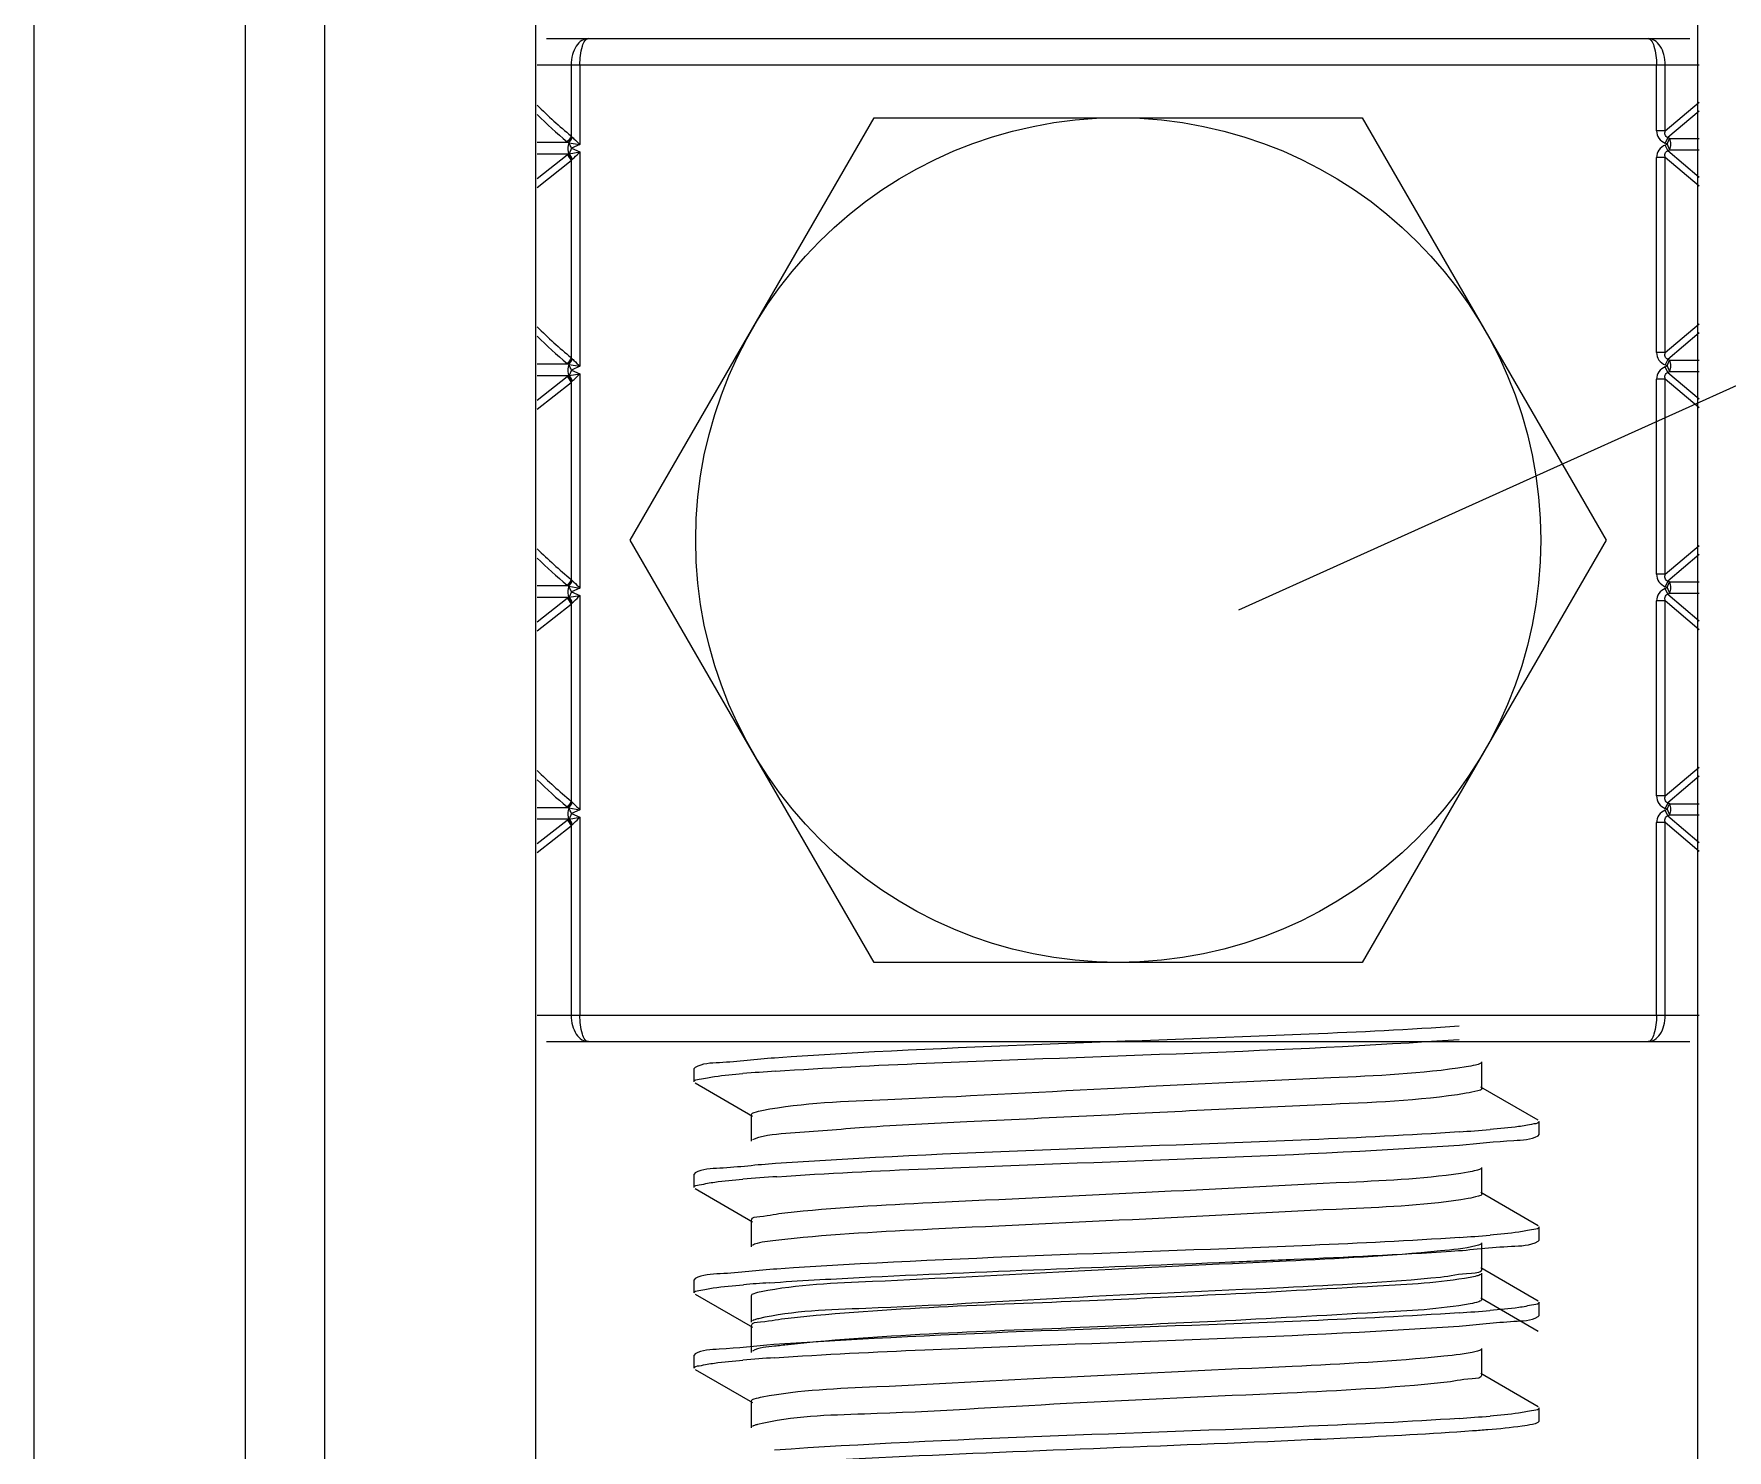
# Model space of a CAD drawing. Extents: x 27938 to 1507990, y 110129 to 923079.
# Drawn here: x 526204 to 526585.8, y 380897.3 to 381216.8 of the extents above; entities that cross this region are included whole.
import ezdxf

# ---------------------------------------------------------------- set-up
doc = ezdxf.new("R2010")
doc.units = 0
doc.header["$LTSCALE"] = 1000
doc.header["$MEASUREMENT"] = 0
doc.styles.get("Standard").update_dxf_attribs({"font": 'gbenor.shx', "bigfont": 'gbcbig.shx'})
doc.dimstyles.get("Standard").update_dxf_attribs({"dimtxt": 0.18, "dimasz": 0.18, "dimexe": 0.18, "dimexo": 0.0625, "dimgap": 0.09, "dimtad": 0, "dimtih": 1, "dimtoh": 1, "dimdec": 4, "dimzin": 0, "dimdsep": 46, "dimtxsty": 'Standard', "dimcen": 0.09, "dimadec": 0, "dimazin": 0, "dimtfac": 1, "dimtdec": 4, "dimtofl": 0, "dimtmove": 0, "dimatfit": 3, "dimfxl": 1, "dimtolj": 1, "dimtzin": 0, "dimarcsym": 0})

msp = doc.modelspace()

# ---------------------------------------------------------------- linework, layer by layer
at = {"linetype": 'Continuous'}
for p, q in [((526204.03, 383675.04), (526204.03, 378934.02)), ((526251.66, 383675.04), (526251.66, 378934.02)), ((526269.52, 383675.04), (526269.52, 378934.02)), ((526317.14, 383675.04), (526317.14, 378934.02)), ((526579.08, 383675.04), (526579.08, 378934.02)), ((526319.61, 381215.7), (526577.37, 381215.7)), ((526317.52, 381209.75), (526579.46, 381209.75)), ((526325.15, 381209.75), (526325.15, 381193.75)), ((526327.13, 381209.75), (526327.13, 381191.79)), ((526569.85, 381194.9), (526569.85, 381209.75)), ((526571.83, 381194.9), (526571.83, 381209.75)), ((526571.83, 381194.9), (526579.46, 381201.38)), ((526338.5, 381102.59), (526393.5, 381197.84)), ((526393.5, 381197.84), (526503.48, 381197.84)), ((526503.48, 381197.84), (526558.48, 381102.59)), ((526579.46, 381199.36), (526572.38, 381193.35)), ((526325.31, 381193.55), (526325.15, 381193.75)), ((526325.39, 381193.49), (526325.31, 381193.55)), ((526571.83, 381194.9), (526569.85, 381194.9)), ((526572.38, 381193.35), (526571.79, 381192.09)), ((526572.8, 381193.15), (526572.38, 381193.35)), ((526324.52, 381192.25), (526317.52, 381192.25)), ((526324.48, 381189.64), (526317.52, 381189.66)), ((526317.52, 381184.17), (526324.23, 381189.48)), ((526324.48, 381189.64), (526324.64, 381189.68)), ((526324.64, 381192.23), (526324.52, 381192.25)), ((526324.64, 381189.68), (526324.68, 381189.7)), ((526324.67, 381192.21), (526327.13, 381191.79)), ((526325.22, 381190.95), (526324.68, 381189.7)), ((526324.68, 381189.7), (526327.13, 381190.12)), ((526327.13, 381191.79), (526325.22, 381190.95)), ((526325.22, 381190.95), (526327.13, 381190.12)), ((526327.13, 381190.12), (526327.13, 381141.78)), ((526572.21, 381191.89), (526571.79, 381192.09)), ((526571.79, 381191.69), (526572.21, 381191.89)), ((526572.38, 381190.43), (526571.79, 381191.69)), ((526572.21, 381191.89), (526572.8, 381193.15)), ((526572.21, 381191.89), (526572.8, 381190.63)), ((526572.38, 381190.43), (526572.8, 381190.63)), ((526572.38, 381190.43), (526579.46, 381184.42)), ((526572.8, 381193.15), (526579.46, 381193.15)), ((526572.8, 381190.63), (526579.46, 381190.62)), ((526317.52, 381182.13), (526325.15, 381188.17)), ((526325.15, 381188.17), (526325.29, 381188.33)), ((526325.15, 381188.17), (526325.15, 381143.74)), ((526325.29, 381188.33), (526325.37, 381188.41)), ((526325.37, 381188.41), (526325.42, 381188.45)), ((526571.83, 381188.88), (526569.85, 381188.88)), ((526569.85, 381144.89), (526569.85, 381188.88)), ((526571.83, 381144.89), (526571.83, 381188.88)), ((526579.46, 381182.4), (526571.83, 381188.88)), ((526571.83, 381144.89), (526579.46, 381151.37)), ((526579.46, 381149.35), (526572.38, 381143.34)), ((526325.31, 381143.55), (526325.15, 381143.74)), ((526571.83, 381144.89), (526569.85, 381144.89)), ((526324.52, 381142.25), (526317.52, 381142.25)), ((526324.64, 381142.22), (526324.52, 381142.25)), ((526324.67, 381142.2), (526327.13, 381141.78)), ((526325.22, 381140.95), (526324.68, 381139.69)), ((526324.68, 381139.69), (526327.13, 381140.12)), ((526327.13, 381141.78), (526325.22, 381140.95)), ((526325.22, 381140.95), (526327.13, 381140.12)), ((526325.39, 381143.48), (526325.31, 381143.55)), ((526327.13, 381140.12), (526327.13, 381091.77)), ((526572.38, 381143.34), (526571.79, 381142.08)), ((526572.21, 381141.88), (526571.79, 381142.08)), ((526571.79, 381141.68), (526572.21, 381141.88)), ((526572.38, 381140.42), (526571.79, 381141.68)), ((526572.21, 381141.88), (526572.8, 381143.15)), ((526572.21, 381141.88), (526572.8, 381140.62)), ((526572.8, 381143.15), (526572.38, 381143.34)), ((526572.38, 381140.42), (526572.8, 381140.62)), ((526572.38, 381140.42), (526579.46, 381134.41)), ((526572.8, 381143.15), (526579.46, 381143.14)), ((526572.8, 381140.62), (526579.46, 381140.62)), ((526324.48, 381139.64), (526317.52, 381139.66)), ((526317.52, 381134.16), (526324.23, 381139.47)), ((526317.52, 381132.13), (526325.15, 381138.16)), ((526324.48, 381139.64), (526324.64, 381139.67)), ((526324.64, 381139.67), (526324.68, 381139.69)), ((526325.15, 381138.16), (526325.29, 381138.33)), ((526325.15, 381138.16), (526325.15, 381093.73)), ((526325.29, 381138.33), (526325.37, 381138.4)), ((526325.37, 381138.4), (526325.42, 381138.44)), ((526571.83, 381138.87), (526569.85, 381138.87)), ((526569.85, 381094.89), (526569.85, 381138.87)), ((526571.83, 381094.89), (526571.83, 381138.87)), ((526579.46, 381132.39), (526571.83, 381138.87)), ((526393.5, 381007.34), (526338.5, 381102.59)), ((526558.48, 381102.59), (526503.48, 381007.34)), ((526571.83, 381094.89), (526579.46, 381101.36)), ((526579.46, 381099.34), (526572.38, 381093.34)), ((526571.83, 381094.89), (526569.85, 381094.89)), ((526324.52, 381092.24), (526317.52, 381092.24)), ((526324.64, 381092.21), (526324.52, 381092.24)), ((526324.67, 381092.19), (526327.13, 381091.77)), ((526325.22, 381090.94), (526324.68, 381089.69)), ((526325.31, 381093.54), (526325.15, 381093.73)), ((526327.13, 381091.77), (526325.22, 381090.94)), ((526325.22, 381090.94), (526327.13, 381090.11)), ((526325.39, 381093.47), (526325.31, 381093.54)), ((526572.38, 381093.34), (526571.79, 381092.07)), ((526572.21, 381091.87), (526571.79, 381092.07)), ((526571.79, 381091.68), (526572.21, 381091.87)), ((526572.38, 381090.41), (526571.79, 381091.68)), ((526572.21, 381091.87), (526572.8, 381093.14)), ((526572.21, 381091.87), (526572.8, 381090.61)), ((526572.8, 381093.14), (526572.38, 381093.34)), ((526572.38, 381090.41), (526572.8, 381090.61)), ((526572.38, 381090.41), (526579.46, 381084.4)), ((526572.8, 381093.14), (526579.46, 381093.14)), ((526572.8, 381090.61), (526579.46, 381090.61)), ((526324.48, 381089.63), (526317.52, 381089.65)), ((526317.52, 381084.16), (526324.23, 381089.46)), ((526317.52, 381082.12), (526325.15, 381088.15)), ((526324.48, 381089.63), (526324.64, 381089.67)), ((526324.64, 381089.67), (526324.68, 381089.69)), ((526324.68, 381089.69), (526327.13, 381090.11)), ((526325.15, 381088.15), (526325.29, 381088.32)), ((526325.15, 381088.15), (526325.15, 381043.73)), ((526325.29, 381088.32), (526325.37, 381088.39)), ((526325.37, 381088.39), (526325.42, 381088.43)), ((526327.13, 381090.11), (526327.13, 381041.77)), ((526571.83, 381088.86), (526569.85, 381088.86)), ((526569.85, 381044.88), (526569.85, 381088.86)), ((526571.83, 381044.88), (526571.83, 381088.86)), ((526579.46, 381082.38), (526571.83, 381088.86)), ((526571.83, 381044.88), (526579.46, 381051.36)), ((526579.46, 381049.34), (526572.38, 381043.33)), ((526571.83, 381044.88), (526569.85, 381044.88)), ((526324.52, 381042.23), (526317.52, 381042.23)), ((526324.64, 381042.2), (526324.52, 381042.23)), ((526324.67, 381042.19), (526327.13, 381041.77)), ((526325.22, 381040.93), (526324.68, 381039.68)), ((526325.31, 381043.53), (526325.15, 381043.73)), ((526327.13, 381041.77), (526325.22, 381040.93)), ((526325.22, 381040.93), (526327.13, 381040.1)), ((526325.39, 381043.47), (526325.31, 381043.53)), ((526572.38, 381043.33), (526571.79, 381042.07)), ((526572.21, 381041.87), (526571.79, 381042.07)), ((526571.79, 381041.67), (526572.21, 381041.87)), ((526572.38, 381040.41), (526571.79, 381041.67)), ((526572.21, 381041.87), (526572.8, 381043.13)), ((526572.21, 381041.87), (526572.8, 381040.6)), ((526572.8, 381043.13), (526572.38, 381043.33)), ((526572.38, 381040.41), (526572.8, 381040.6)), ((526572.8, 381043.13), (526579.46, 381043.13)), ((526572.8, 381040.6), (526579.46, 381040.6)), ((526324.48, 381039.62), (526317.52, 381039.64)), ((526317.52, 381034.15), (526324.23, 381039.46)), ((526317.52, 381032.11), (526325.15, 381038.15)), ((526324.48, 381039.62), (526324.64, 381039.66)), ((526324.64, 381039.66), (526324.68, 381039.68)), ((526324.68, 381039.68), (526327.13, 381040.1)), ((526325.15, 381038.15), (526325.29, 381038.31)), ((526325.15, 381038.15), (526325.15, 380995.43)), ((526325.29, 381038.31), (526325.37, 381038.38)), ((526325.37, 381038.38), (526325.42, 381038.43)), ((526327.13, 381040.1), (526327.13, 380995.43)), ((526571.83, 381038.86), (526569.85, 381038.86)), ((526569.85, 380995.43), (526569.85, 381038.86)), ((526571.83, 380995.43), (526571.83, 381038.86)), ((526579.46, 381032.38), (526571.83, 381038.86)), ((526572.38, 381040.41), (526579.46, 381034.39)), ((526503.48, 381007.34), (526393.5, 381007.34)), ((526317.52, 380995.43), (526579.46, 380995.43)), ((526319.61, 380989.48), (526577.37, 380989.48)), ((526353.09, 380983.66), (526352.86, 380983.4)), ((526352.86, 380980.42), (526352.86, 380983.4)), ((526352.86, 380980.42), (526352.86, 380983.4)), ((526530.47, 380978.93), (526530.47, 380984.89)), ((526353.09, 380980.16), (526366.01, 380972.68)), ((526543.14, 380971.75), (526530.21, 380979.23)), ((526365.75, 380972.98), (526365.75, 380967.03)), ((526543.14, 380968.25), (526543.36, 380968.52)), ((526543.36, 380968.52), (526543.36, 380971.49)), ((526543.36, 380968.52), (526543.36, 380971.49)), ((526366.43, 380967.51), (526366.01, 380967.33)), ((526530.47, 380955.12), (526530.47, 380961.07)), ((526353.09, 380959.85), (526352.86, 380959.59)), ((526352.86, 380956.61), (526352.86, 380959.59)), ((526352.86, 380956.61), (526352.86, 380959.59)), ((526353.09, 380956.35), (526366.01, 380948.87)), ((526543.14, 380947.94), (526530.21, 380955.42)), ((526365.75, 380949.17), (526365.75, 380943.21)), ((526543.36, 380944.7), (526543.36, 380947.68)), ((526543.36, 380944.7), (526543.36, 380947.68)), ((526530.47, 380938.13), (526530.47, 380944.08)), ((526543.14, 380944.44), (526543.36, 380944.7)), ((526543.14, 380930.95), (526530.21, 380938.43)), ((526353.09, 380936.03), (526352.86, 380935.77)), ((526352.86, 380932.8), (526352.86, 380935.77)), ((526352.86, 380932.8), (526352.86, 380935.77)), ((526530.47, 380931.31), (526530.47, 380937.26)), ((526353.09, 380932.54), (526366.01, 380925.05)), ((526365.75, 380932.17), (526365.75, 380926.22)), ((526543.14, 380924.13), (526530.21, 380931.61)), ((526543.36, 380927.71), (526543.36, 380930.68)), ((526543.36, 380927.71), (526543.36, 380930.68)), ((526543.14, 380927.45), (526543.36, 380927.71)), ((526365.75, 380925.35), (526365.75, 380919.4)), ((526353.09, 380919.04), (526352.86, 380918.78)), ((526352.86, 380915.8), (526352.86, 380918.78)), ((526352.86, 380915.8), (526352.86, 380918.78)), ((526530.47, 380914.31), (526530.47, 380920.27)), ((526353.09, 380915.54), (526366.01, 380908.06)), ((526543.14, 380907.13), (526530.21, 380914.62)), ((526365.75, 380908.36), (526365.75, 380902.41)), ((526543.14, 380903.63), (526543.36, 380903.9)), ((526543.36, 380903.9), (526543.36, 380906.87)), ((526543.36, 380903.9), (526543.36, 380906.87))]:
    msp.add_line(p, q, dxfattribs=at)
msp.add_circle((526448.49, 381102.59), 95.25, dxfattribs=at)
for centre, radius, start, end in [((526391.08, 381274.19), 104.01, 224.9882, 230.6634), ((526391.57, 381273.23), 105.17, 225.2411, 230.1872), ((526325.42, 381193.87), 1.85, 230.2237, 240.9585), ((526325.39, 381188.02), 1.86, 119.1442, 128.3025), ((526391.08, 381224.19), 104.01, 224.9882, 230.6634), ((526391.57, 381223.23), 105.17, 225.2411, 230.1872), ((526325.42, 381143.87), 1.85, 230.2237, 240.9585), ((526325.39, 381138.01), 1.86, 119.1442, 128.3025), ((526391.08, 381174.18), 104.01, 224.9882, 230.6634), ((526391.57, 381173.22), 105.17, 225.2411, 230.1872), ((526325.42, 381093.86), 1.85, 230.2237, 240.9585), ((526325.39, 381088), 1.86, 119.1442, 128.3025), ((526391.08, 381124.17), 104.01, 224.9882, 230.6634), ((526391.57, 381123.21), 105.17, 225.2411, 230.1872), ((526325.42, 381043.85), 1.85, 230.2237, 240.9585), ((526325.39, 381037.99), 1.86, 119.1442, 128.3025), ((526398.71, 380567.88), 415.84, 93.7876, 94.8061), ((526497.98, 381378.18), 409.97, 273.8296, 274.8033), ((526399.12, 380538.93), 420.99, 93.7545, 94.8055), ((526498.06, 381353.41), 409.01, 273.8359, 274.8035), ((526396.85, 380543.57), 392.45, 93.9506, 94.8036), ((526498.02, 381336.87), 409.46, 273.8329, 274.8033), ((526398.38, 380507.41), 411.68, 93.8155, 94.8057), ((526497.97, 381313.66), 410.07, 273.8289, 274.8033)]:
    msp.add_arc(centre, radius, start, end, dxfattribs=at)
for points, knots in [([(526329.04, 381215.7), (526328.53, 381215.7), (526327.42, 381215.34), (526326.16, 381213.97), (526325.34, 381212.03), (526325.15, 381210.53), (526325.15, 381209.75)], [0, 0, 0, 0, 0.195972, 0.42512, 0.697797, 1, 1, 1, 1]), ([(526327.13, 381209.75), (526327.13, 381211.18), (526327.34, 381213.12), (526328.1, 381215.15), (526328.76, 381215.7), (526329.04, 381215.7)], [0, 0, 0, 0, 0.657525, 0.871922, 1, 1, 1, 1]), ([(526567.94, 381215.7), (526568.22, 381215.7), (526568.88, 381215.15), (526569.64, 381213.12), (526569.85, 381211.18), (526569.85, 381209.75)], [0, 0, 0, 0, 0.128078, 0.342475, 1, 1, 1, 1]), ([(526571.83, 381209.75), (526571.83, 381210.53), (526571.64, 381212.03), (526570.82, 381213.97), (526569.56, 381215.34), (526568.45, 381215.7), (526567.94, 381215.7)], [0, 0, 0, 0, 0.302203, 0.57488, 0.804028, 1, 1, 1, 1]), ([(526325.39, 381193.49), (526325.52, 381193.36), (526326.12, 381192.81), (526326.69, 381192.23), (526327.13, 381191.79)], [0, 0, 0, 0, 0.225254, 1, 1, 1, 1]), ([(526569.85, 381194.9), (526569.85, 381194.31), (526570.26, 381193.09), (526571.25, 381192.34), (526571.79, 381192.09)], [0, 0, 0, 0, 0.499355, 1, 1, 1, 1]), ([(526572.38, 381193.35), (526572.1, 381193.44), (526571.63, 381194), (526571.77, 381194.61), (526571.83, 381194.9)], [0, 0, 0, 0, 0.502447, 1, 1, 1, 1]), ([(526324.66, 381192.25), (526324.57, 381192.06), (526324.3, 381191.23), (526324.35, 381190.28), (526324.64, 381189.68)], [0, 0, 0, 0, 0.236634, 1, 1, 1, 1]), ([(526325.22, 381190.95), (526325.17, 381191.08), (526324.99, 381191.51), (526324.76, 381191.92), (526324.66, 381192.25)], [0, 0, 0, 0, 0.285481, 1, 1, 1, 1]), ([(526325.42, 381188.45), (526325.55, 381188.57), (526326.13, 381189.12), (526326.7, 381189.68), (526327.13, 381190.12)], [0, 0, 0, 0, 0.226794, 1, 1, 1, 1]), ([(526571.79, 381191.69), (526571.25, 381191.44), (526570.26, 381190.68), (526569.85, 381189.47), (526569.85, 381188.88)], [0, 0, 0, 0, 0.500643, 1, 1, 1, 1]), ([(526571.83, 381188.88), (526571.77, 381189.16), (526571.63, 381189.78), (526572.1, 381190.34), (526572.38, 381190.43)], [0, 0, 0, 0, 0.49632, 1, 1, 1, 1]), ([(526572.8, 381190.63), (526572.99, 381191.01), (526573.11, 381191.89), (526572.99, 381192.76), (526572.8, 381193.15)], [0, 0, 0, 0, 0.500048, 1, 1, 1, 1]), ([(526569.85, 381144.89), (526569.85, 381144.3), (526570.26, 381143.09), (526571.25, 381142.33), (526571.79, 381142.08)], [0, 0, 0, 0, 0.499355, 1, 1, 1, 1]), ([(526572.38, 381143.34), (526572.1, 381143.43), (526571.63, 381143.99), (526571.77, 381144.61), (526571.83, 381144.89)], [0, 0, 0, 0, 0.502447, 1, 1, 1, 1]), ([(526324.66, 381142.24), (526324.57, 381142.05), (526324.3, 381141.23), (526324.35, 381140.27), (526324.64, 381139.67)], [0, 0, 0, 0, 0.236634, 1, 1, 1, 1]), ([(526325.22, 381140.95), (526325.17, 381141.07), (526324.99, 381141.5), (526324.76, 381141.92), (526324.66, 381142.24)], [0, 0, 0, 0, 0.285481, 1, 1, 1, 1]), ([(526325.39, 381143.48), (526325.52, 381143.36), (526326.12, 381142.8), (526326.69, 381142.23), (526327.13, 381141.78)], [0, 0, 0, 0, 0.225254, 1, 1, 1, 1]), ([(526325.42, 381138.44), (526325.55, 381138.56), (526326.13, 381139.11), (526326.7, 381139.68), (526327.13, 381140.12)], [0, 0, 0, 0, 0.226794, 1, 1, 1, 1]), ([(526571.79, 381141.68), (526571.25, 381141.43), (526570.26, 381140.68), (526569.85, 381139.46), (526569.85, 381138.87)], [0, 0, 0, 0, 0.500643, 1, 1, 1, 1]), ([(526571.83, 381138.87), (526571.77, 381139.16), (526571.63, 381139.77), (526572.1, 381140.33), (526572.38, 381140.42)], [0, 0, 0, 0, 0.49632, 1, 1, 1, 1]), ([(526572.8, 381140.62), (526572.99, 381141.01), (526573.11, 381141.88), (526572.99, 381142.76), (526572.8, 381143.15)], [0, 0, 0, 0, 0.500048, 1, 1, 1, 1]), ([(526569.85, 381094.89), (526569.85, 381094.29), (526570.26, 381093.08), (526571.25, 381092.33), (526571.79, 381092.07)], [0, 0, 0, 0, 0.499355, 1, 1, 1, 1]), ([(526572.38, 381093.34), (526572.1, 381093.42), (526571.63, 381093.98), (526571.77, 381094.6), (526571.83, 381094.89)], [0, 0, 0, 0, 0.502447, 1, 1, 1, 1]), ([(526324.66, 381092.23), (526324.57, 381092.05), (526324.3, 381091.22), (526324.35, 381090.27), (526324.64, 381089.67)], [0, 0, 0, 0, 0.236634, 1, 1, 1, 1]), ([(526325.22, 381090.94), (526325.17, 381091.06), (526324.99, 381091.49), (526324.76, 381091.91), (526324.66, 381092.23)], [0, 0, 0, 0, 0.285481, 1, 1, 1, 1]), ([(526325.39, 381093.47), (526325.52, 381093.35), (526326.12, 381092.8), (526326.69, 381092.22), (526327.13, 381091.77)], [0, 0, 0, 0, 0.225254, 1, 1, 1, 1]), ([(526571.79, 381091.68), (526571.25, 381091.42), (526570.26, 381090.67), (526569.85, 381089.46), (526569.85, 381088.86)], [0, 0, 0, 0, 0.500643, 1, 1, 1, 1]), ([(526571.83, 381088.86), (526571.77, 381089.15), (526571.63, 381089.76), (526572.1, 381090.33), (526572.38, 381090.41)], [0, 0, 0, 0, 0.49632, 1, 1, 1, 1]), ([(526572.8, 381090.61), (526572.99, 381091), (526573.11, 381091.87), (526572.99, 381092.75), (526572.8, 381093.14)], [0, 0, 0, 0, 0.500048, 1, 1, 1, 1]), ([(526325.42, 381088.43), (526325.55, 381088.56), (526326.13, 381089.1), (526326.7, 381089.67), (526327.13, 381090.11)], [0, 0, 0, 0, 0.226794, 1, 1, 1, 1]), ([(526569.85, 381044.88), (526569.85, 381044.29), (526570.26, 381043.07), (526571.25, 381042.32), (526571.79, 381042.07)], [0, 0, 0, 0, 0.499355, 1, 1, 1, 1]), ([(526572.38, 381043.33), (526572.1, 381043.41), (526571.63, 381043.98), (526571.77, 381044.59), (526571.83, 381044.88)], [0, 0, 0, 0, 0.502447, 1, 1, 1, 1]), ([(526324.66, 381042.23), (526324.57, 381042.04), (526324.3, 381041.21), (526324.35, 381040.26), (526324.64, 381039.66)], [0, 0, 0, 0, 0.236634, 1, 1, 1, 1]), ([(526325.22, 381040.93), (526325.17, 381041.06), (526324.99, 381041.49), (526324.76, 381041.9), (526324.66, 381042.23)], [0, 0, 0, 0, 0.285481, 1, 1, 1, 1]), ([(526325.39, 381043.47), (526325.52, 381043.34), (526326.12, 381042.79), (526326.69, 381042.21), (526327.13, 381041.77)], [0, 0, 0, 0, 0.225254, 1, 1, 1, 1]), ([(526571.79, 381041.67), (526571.25, 381041.42), (526570.26, 381040.66), (526569.85, 381039.45), (526569.85, 381038.86)], [0, 0, 0, 0, 0.500643, 1, 1, 1, 1]), ([(526572.8, 381040.6), (526572.99, 381040.99), (526573.11, 381041.87), (526572.99, 381042.74), (526572.8, 381043.13)], [0, 0, 0, 0, 0.500048, 1, 1, 1, 1]), ([(526325.42, 381038.43), (526325.55, 381038.55), (526326.13, 381039.1), (526326.7, 381039.66), (526327.13, 381040.1)], [0, 0, 0, 0, 0.226794, 1, 1, 1, 1]), ([(526571.83, 381038.86), (526571.77, 381039.14), (526571.63, 381039.76), (526572.1, 381040.32), (526572.38, 381040.41)], [0, 0, 0, 0, 0.49632, 1, 1, 1, 1]), ([(526325.15, 380995.43), (526325.15, 380994.65), (526325.34, 380993.15), (526326.16, 380991.21), (526327.42, 380989.84), (526328.53, 380989.48), (526329.04, 380989.48)], [0, 0, 0, 0, 0.302203, 0.57488, 0.804028, 1, 1, 1, 1]), ([(526329.04, 380989.48), (526328.76, 380989.48), (526328.1, 380990.03), (526327.34, 380992.06), (526327.13, 380994), (526327.13, 380995.43)], [0, 0, 0, 0, 0.128078, 0.342475, 1, 1, 1, 1]), ([(526569.85, 380995.43), (526569.85, 380994), (526569.64, 380992.06), (526568.88, 380990.03), (526568.22, 380989.48), (526567.94, 380989.48)], [0, 0, 0, 0, 0.657525, 0.871922, 1, 1, 1, 1]), ([(526567.94, 380989.48), (526568.45, 380989.48), (526569.56, 380989.84), (526570.82, 380991.21), (526571.64, 380993.15), (526571.83, 380994.65), (526571.83, 380995.43)], [0, 0, 0, 0, 0.195972, 0.42512, 0.697797, 1, 1, 1, 1]), ([(526525.36, 380992.94), (526514.1, 380992.17), (526462.64, 380989.69), (526411.13, 380988.5), (526371, 380985.78)], [0, 0, 0, 0, 0.219101, 1, 1, 1, 1]), ([(526371.24, 380982.82), (526382.54, 380983.58), (526433.91, 380986.05), (526485.35, 380987.24), (526525.36, 380989.96)], [0, 0, 0, 0, 0.220145, 1, 1, 1, 1]), ([(526371, 380985.78), (526366.85, 380985.49), (526361.04, 380984.69), (526354.7, 380984.59), (526353.09, 380983.66)], [0, 0, 0, 0, 0.690488, 1, 1, 1, 1]), ([(526526.96, 380983.78), (526516.87, 380982.17), (526489.79, 380981.08), (526446.33, 380978.9), (526403.65, 380976.51), (526377.51, 380975.68), (526368.18, 380973.9)], [0, 0, 0, 0, 0.192752, 0.509476, 0.820909, 1, 1, 1, 1]), ([(526530.21, 380984.59), (526529.86, 380984.38), (526528.75, 380984.09), (526527.66, 380983.89), (526526.96, 380983.78)], [0, 0, 0, 0, 0.367273, 1, 1, 1, 1]), ([(526352.86, 380980.42), (526352.86, 380980.86), (526355.16, 380981.14), (526356.32, 380981.46), (526357.48, 380981.61)], [0, 0, 0, 0, 0.271407, 1, 1, 1, 1]), ([(526526.96, 380977.82), (526516.23, 380976.11), (526487.55, 380975.06), (526450.03, 380973.06), (526415.63, 380971.44), (526393.33, 380970.39), (526377.47, 380968.94), (526369.03, 380968.45), (526366.43, 380967.51)], [0, 0, 0, 0, 0.202669, 0.533226, 0.70113, 0.845024, 0.948509, 1, 1, 1, 1]), ([(526530.47, 380978.93), (526530.47, 380978.58), (526528.79, 380978.19), (526527.84, 380977.96), (526526.96, 380977.82)], [0, 0, 0, 0, 0.280154, 1, 1, 1, 1]), ([(526368.18, 380973.9), (526367.56, 380973.78), (526366.87, 380973.63), (526365.75, 380973.23), (526365.75, 380972.98)], [0, 0, 0, 0, 0.71086, 1, 1, 1, 1]), ([(526525.36, 380969.12), (526514.13, 380968.36), (526462.76, 380965.89), (526411.33, 380964.68), (526371.24, 380961.98)], [0, 0, 0, 0, 0.21884, 1, 1, 1, 1]), ([(526525.42, 380966.15), (526529.52, 380966.43), (526535.27, 380967.23), (526541.54, 380967.34), (526543.14, 380968.25)], [0, 0, 0, 0, 0.690253, 1, 1, 1, 1]), ([(526543.36, 380971.49), (526543.36, 380971.06), (526541.07, 380970.77), (526539.92, 380970.46), (526538.76, 380970.31)], [0, 0, 0, 0, 0.271495, 1, 1, 1, 1]), ([(526371.55, 380959.02), (526382.87, 380959.78), (526434.16, 380962.24), (526485.51, 380963.43), (526525.42, 380966.15)], [0, 0, 0, 0, 0.220917, 1, 1, 1, 1]), ([(526371.24, 380961.98), (526367.04, 380961.7), (526361.15, 380960.88), (526354.73, 380960.79), (526353.09, 380959.85)], [0, 0, 0, 0, 0.690736, 1, 1, 1, 1]), ([(526530.21, 380960.77), (526529.9, 380960.59), (526528.96, 380960.33), (526528.02, 380960.14), (526527.42, 380960.04)], [0, 0, 0, 0, 0.373528, 1, 1, 1, 1]), ([(526352.86, 380956.61), (526352.86, 380957.05), (526355.19, 380957.33), (526356.37, 380957.65), (526357.54, 380957.8)], [0, 0, 0, 0, 0.271179, 1, 1, 1, 1]), ([(526527.42, 380960.04), (526518.53, 380958.52), (526494.17, 380957.52), (526453.92, 380955.31), (526411.52, 380953.39), (526384.38, 380952.02), (526373.35, 380950.81)], [0, 0, 0, 0, 0.175288, 0.472203, 0.784406, 1, 1, 1, 1]), ([(526527.42, 380954.09), (526518.53, 380952.57), (526494.17, 380951.56), (526453.92, 380949.36), (526411.52, 380947.44), (526384.38, 380946.06), (526373.35, 380944.85)], [0, 0, 0, 0, 0.175288, 0.472203, 0.784406, 1, 1, 1, 1]), ([(526530.47, 380955.12), (526530.47, 380954.81), (526529.04, 380954.42), (526528.19, 380954.22), (526527.42, 380954.09)], [0, 0, 0, 0, 0.283524, 1, 1, 1, 1]), ([(526373.35, 380950.81), (526371.45, 380950.6), (526369.63, 380950.05), (526365.75, 380949.86), (526365.75, 380949.17)], [0, 0, 0, 0, 0.732764, 1, 1, 1, 1]), ([(526525.42, 380945.31), (526514.23, 380944.55), (526462.94, 380942.08), (526411.6, 380940.86), (526371.55, 380938.19)], [0, 0, 0, 0, 0.218398, 1, 1, 1, 1]), ([(526543.36, 380947.68), (526543.36, 380947.25), (526541.08, 380946.96), (526539.93, 380946.65), (526538.78, 380946.5)], [0, 0, 0, 0, 0.27155, 1, 1, 1, 1]), ([(526373.35, 380944.85), (526372.43, 380944.75), (526370, 380944.39), (526367.36, 380944.3), (526366.01, 380943.52)], [0, 0, 0, 0, 0.371684, 1, 1, 1, 1]), ([(526521.16, 380942.26), (526509.6, 380941.11), (526481.84, 380939.69), (526439.12, 380937.84), (526399.72, 380935.5), (526376.23, 380934.7), (526367.97, 380933.05)], [0, 0, 0, 0, 0.227021, 0.543037, 0.835394, 1, 1, 1, 1]), ([(526473.89, 380939.79), (526478.64, 380939.98), (526495.19, 380940.69), (526511.74, 380941.44), (526523.53, 380942.21)], [0, 0, 0, 0, 0.286991, 1, 1, 1, 1]), ([(526530.21, 380943.78), (526529.89, 380943.59), (526526.88, 380942.78), (526523.83, 380942.53), (526521.16, 380942.26)], [0, 0, 0, 0, 0.122947, 1, 1, 1, 1]), ([(526523.53, 380942.21), (526528.07, 380942.51), (526534.43, 380943.39), (526541.38, 380943.43), (526543.14, 380944.44)], [0, 0, 0, 0, 0.692027, 1, 1, 1, 1]), ([(526371.55, 380938.19), (526367.28, 380937.9), (526361.29, 380937.07), (526354.75, 380936.99), (526353.09, 380936.03)], [0, 0, 0, 0, 0.691038, 1, 1, 1, 1]), ([(526369.81, 380935.09), (526376.56, 380935.56), (526411.24, 380937.43), (526445.95, 380938.63), (526473.89, 380939.79)], [0, 0, 0, 0, 0.194747, 1, 1, 1, 1]), ([(526530.47, 380938.13), (526530.48, 380937.28), (526525.67, 380937.25), (526523.48, 380936.54), (526521.16, 380936.31)], [0, 0, 0, 0, 0.265303, 1, 1, 1, 1]), ([(526352.86, 380932.8), (526352.86, 380933.21), (526355, 380933.5), (526356.1, 380933.8), (526357.19, 380933.94)], [0, 0, 0, 0, 0.272497, 1, 1, 1, 1]), ([(526521.16, 380936.31), (526509.39, 380935.13), (526481.17, 380933.69), (526437.91, 380931.9), (526398.57, 380929.34), (526375.26, 380928.82), (526367.36, 380926.97)], [0, 0, 0, 0, 0.230195, 0.549984, 0.842214, 1, 1, 1, 1]), ([(526527.85, 380936.3), (526520.97, 380935.04), (526501.72, 380934.1), (526482.59, 380932.93), (526470.4, 380932.35)], [0, 0, 0, 0, 0.364269, 1, 1, 1, 1]), ([(526530.21, 380936.96), (526529.94, 380936.8), (526529.15, 380936.56), (526528.35, 380936.39), (526527.85, 380936.3)], [0, 0, 0, 0, 0.380472, 1, 1, 1, 1]), ([(526367.97, 380933.05), (526367.41, 380932.94), (526366.75, 380932.79), (526365.75, 380932.41), (526365.75, 380932.17)], [0, 0, 0, 0, 0.707546, 1, 1, 1, 1]), ([(526470.4, 380932.35), (526460.94, 380931.89), (526428.83, 380930.32), (526396.63, 380929.44), (526374.06, 380927.07)], [0, 0, 0, 0, 0.294359, 1, 1, 1, 1]), ([(526527.85, 380930.35), (526520.97, 380929.08), (526501.72, 380928.15), (526482.59, 380926.98), (526470.4, 380926.39)], [0, 0, 0, 0, 0.364269, 1, 1, 1, 1]), ([(526530.47, 380931.31), (526530.47, 380931.04), (526529.26, 380930.64), (526528.52, 380930.47), (526527.85, 380930.35)], [0, 0, 0, 0, 0.287487, 1, 1, 1, 1]), ([(526543.36, 380930.68), (526543.36, 380930.25), (526541.08, 380929.97), (526539.92, 380929.65), (526538.77, 380929.5)], [0, 0, 0, 0, 0.271522, 1, 1, 1, 1]), ([(526374.06, 380927.07), (526371.98, 380926.85), (526370.01, 380926.24), (526365.75, 380926.11), (526365.75, 380925.35)], [0, 0, 0, 0, 0.733679, 1, 1, 1, 1]), ([(526367.36, 380926.97), (526367.09, 380926.91), (526366.63, 380926.79), (526366.18, 380926.62), (526366.01, 380926.52)], [0, 0, 0, 0, 0.595252, 1, 1, 1, 1]), ([(526525.39, 380928.32), (526514.11, 380927.55), (526462.59, 380925.07), (526411.01, 380923.88), (526370.83, 380921.14)], [0, 0, 0, 0, 0.219186, 1, 1, 1, 1]), ([(526470.4, 380926.39), (526460.94, 380925.94), (526428.83, 380924.37), (526396.63, 380923.49), (526374.06, 380921.12)], [0, 0, 0, 0, 0.294359, 1, 1, 1, 1]), ([(526525.36, 380925.34), (526529.47, 380925.62), (526535.24, 380926.42), (526541.53, 380926.53), (526543.14, 380927.45)], [0, 0, 0, 0, 0.690318, 1, 1, 1, 1]), ([(526370.99, 380918.18), (526382.27, 380918.94), (526433.73, 380921.42), (526485.25, 380922.61), (526525.36, 380925.34)], [0, 0, 0, 0, 0.219537, 1, 1, 1, 1]), ([(526370.83, 380921.14), (526366.72, 380920.87), (526360.97, 380920.07), (526354.69, 380919.96), (526353.09, 380919.04)], [0, 0, 0, 0, 0.690304, 1, 1, 1, 1]), ([(526374.06, 380921.12), (526373.04, 380921.01), (526370.38, 380920.62), (526367.49, 380920.56), (526366.01, 380919.7)], [0, 0, 0, 0, 0.373733, 1, 1, 1, 1]), ([(526521.91, 380918.52), (526510.55, 380917.35), (526482.99, 380915.94), (526440.33, 380914.07), (526400.56, 380911.77), (526376.72, 380910.9), (526368.23, 380909.29)], [0, 0, 0, 0, 0.22252, 0.537346, 0.83163, 1, 1, 1, 1]), ([(526530.21, 380919.97), (526529.91, 380919.79), (526527.16, 380919.02), (526524.36, 380918.78), (526521.91, 380918.52)], [0, 0, 0, 0, 0.125114, 1, 1, 1, 1]), ([(526352.86, 380915.8), (526352.86, 380916.23), (526355.14, 380916.52), (526356.29, 380916.83), (526357.44, 380916.98)], [0, 0, 0, 0, 0.271566, 1, 1, 1, 1]), ([(526521.91, 380912.57), (526510.18, 380911.35), (526481.8, 380909.91), (526438.19, 380908.12), (526398.53, 380905.45), (526375, 380905.07), (526367.16, 380903.11)], [0, 0, 0, 0, 0.22805, 0.549566, 0.843677, 1, 1, 1, 1]), ([(526530.47, 380914.31), (526530.48, 380913.53), (526526.07, 380913.43), (526524.05, 380912.79), (526521.91, 380912.57)], [0, 0, 0, 0, 0.266019, 1, 1, 1, 1]), ([(526368.23, 380909.29), (526367.6, 380909.17), (526366.89, 380909.01), (526365.75, 380908.62), (526365.75, 380908.36)], [0, 0, 0, 0, 0.710787, 1, 1, 1, 1]), ([(526367.16, 380903.11), (526366.93, 380903.05), (526366.54, 380902.94), (526366.16, 380902.79), (526366.01, 380902.71)], [0, 0, 0, 0, 0.587983, 1, 1, 1, 1]), ([(526525.36, 380904.5), (526514.1, 380903.74), (526462.64, 380901.26), (526411.12, 380900.06), (526370.99, 380897.34)], [0, 0, 0, 0, 0.219112, 1, 1, 1, 1]), ([(526543.36, 380906.87), (526543.36, 380906.44), (526541.07, 380906.15), (526539.91, 380905.84), (526538.76, 380905.69)], [0, 0, 0, 0, 0.27149, 1, 1, 1, 1]), ([(526539.55, 380902.82), (526540.33, 380902.93), (526541.53, 380903.14), (526542.76, 380903.42), (526543.14, 380903.63)], [0, 0, 0, 0, 0.642632, 1, 1, 1, 1]), ([(526368.32, 380894.18), (526376.05, 380894.74), (526416.01, 380896.86), (526456, 380898.18), (526488.24, 380899.59)], [0, 0, 0, 0, 0.19365, 1, 1, 1, 1]), ([(526488.24, 380899.59), (526492.17, 380899.76), (526505.56, 380900.38), (526518.95, 380901.04), (526528.39, 380901.74)], [0, 0, 0, 0, 0.293781, 1, 1, 1, 1]), ([(526528.39, 380901.74), (526529.54, 380901.83), (526533.26, 380902.12), (526536.99, 380902.45), (526539.55, 380902.82)], [0, 0, 0, 0, 0.307477, 1, 1, 1, 1])]:
    msp.add_open_spline(points, degree=3, knots=knots, dxfattribs=at)
for points in [[(526325.15, 381193.75), (526325.02, 381193.23), (526324.67, 381192.75), (526324.23, 381192.45)], [(526325.31, 381193.55), (526325.2, 381193.06), (526324.91, 381192.58), (526324.52, 381192.25)], [(526324.64, 381192.23), (526325, 381192.56), (526325.28, 381193.01), (526325.39, 381193.49)], [(526325.15, 381188.17), (526325.02, 381188.69), (526324.67, 381189.18), (526324.23, 381189.48)], [(526325.29, 381188.33), (526325.18, 381188.83), (526324.88, 381189.32), (526324.48, 381189.64)], [(526325.37, 381188.41), (526325.26, 381188.88), (526325, 381189.35), (526324.64, 381189.68)], [(526325.42, 381188.45), (526325.3, 381188.92), (526325.04, 381189.38), (526324.68, 381189.7)], [(526325.15, 381143.74), (526325.02, 381143.23), (526324.67, 381142.74), (526324.23, 381142.44)], [(526325.31, 381143.55), (526325.2, 381143.05), (526324.91, 381142.57), (526324.52, 381142.25)], [(526324.64, 381142.22), (526325, 381142.55), (526325.28, 381143), (526325.39, 381143.48)], [(526325.15, 381138.16), (526325.02, 381138.68), (526324.67, 381139.17), (526324.23, 381139.47)], [(526325.29, 381138.33), (526325.18, 381138.83), (526324.88, 381139.31), (526324.48, 381139.64)], [(526325.37, 381138.4), (526325.26, 381138.88), (526325, 381139.34), (526324.64, 381139.67)], [(526325.42, 381138.44), (526325.3, 381138.91), (526325.04, 381139.37), (526324.68, 381139.69)], [(526325.15, 381093.73), (526325.02, 381093.22), (526324.67, 381092.73), (526324.23, 381092.44)], [(526325.31, 381093.54), (526325.2, 381093.04), (526324.91, 381092.56), (526324.52, 381092.24)], [(526324.64, 381092.21), (526325, 381092.55), (526325.28, 381093), (526325.39, 381093.47)], [(526325.15, 381088.15), (526325.02, 381088.67), (526324.67, 381089.16), (526324.23, 381089.46)], [(526325.29, 381088.32), (526325.18, 381088.82), (526324.88, 381089.31), (526324.48, 381089.63)], [(526325.37, 381088.39), (526325.26, 381088.87), (526325, 381089.34), (526324.64, 381089.67)], [(526325.42, 381088.43), (526325.3, 381088.91), (526325.04, 381089.36), (526324.68, 381089.69)], [(526325.15, 381043.73), (526325.02, 381043.21), (526324.67, 381042.73), (526324.23, 381042.43)], [(526325.31, 381043.53), (526325.2, 381043.04), (526324.91, 381042.56), (526324.52, 381042.23)], [(526324.64, 381042.2), (526325, 381042.54), (526325.28, 381042.99), (526325.39, 381043.47)], [(526325.15, 381038.15), (526325.02, 381038.66), (526324.67, 381039.16), (526324.23, 381039.46)], [(526325.29, 381038.31), (526325.18, 381038.81), (526324.88, 381039.3), (526324.48, 381039.62)], [(526325.37, 381038.38), (526325.26, 381038.86), (526325, 381039.33), (526324.64, 381039.66)], [(526325.42, 381038.43), (526325.3, 381038.9), (526325.04, 381039.35), (526324.68, 381039.68)], [(526357.48, 380981.61), (526359.6, 380981.88), (526361.74, 380982.08), (526363.87, 380982.26)], [(526538.76, 380970.31), (526536.62, 380970.03), (526534.46, 380969.83), (526532.31, 380969.65)], [(526357.54, 380957.8), (526359.64, 380958.07), (526361.75, 380958.27), (526363.85, 380958.45)], [(526538.78, 380946.5), (526536.63, 380946.22), (526534.47, 380946.02), (526532.31, 380945.83)], [(526357.19, 380933.94), (526359.44, 380934.24), (526361.72, 380934.45), (526363.99, 380934.65)], [(526538.77, 380929.5), (526536.62, 380929.22), (526534.47, 380929.02), (526532.31, 380928.84)], [(526357.44, 380916.98), (526359.58, 380917.26), (526361.74, 380917.46), (526363.89, 380917.64)], [(526538.76, 380905.69), (526536.62, 380905.41), (526534.46, 380905.21), (526532.31, 380905.03)]]:
    msp.add_open_spline(points, degree=3, dxfattribs=at)

# ---------------------------------------------------------------- leaders
msp.add_leader([(526475.71, 381086.87), (527465.07, 381533.33)], dimstyle='Standard', override={"dimgap": 20, "dimtad": 0})

doc.saveas('drawing.dxf')
